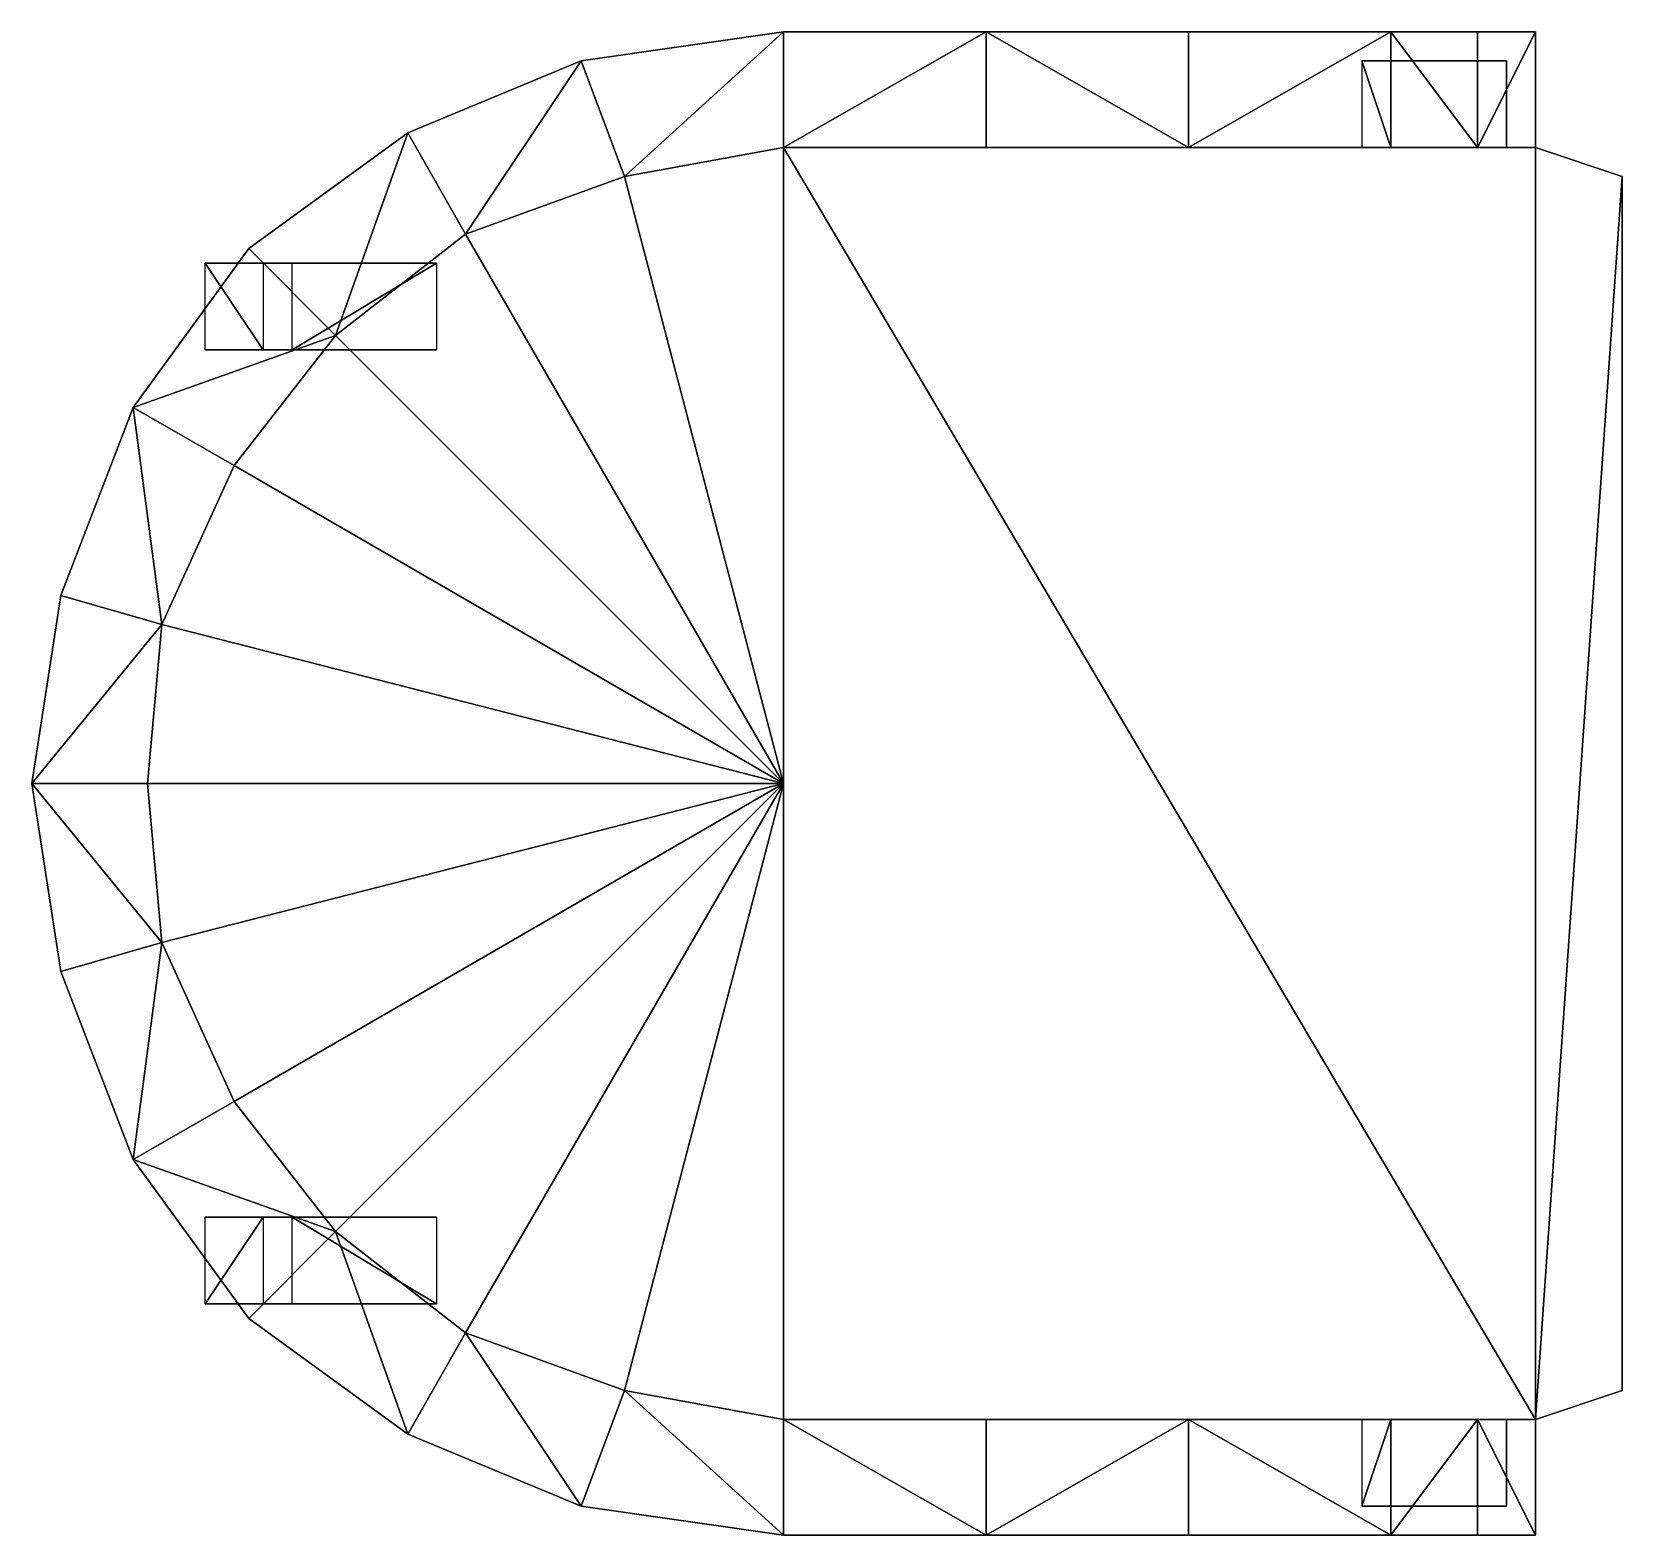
# Model space of a CAD drawing. Extents: x -0.648 to 0.051, y -0.33 to 0.33.
import ezdxf

# ---------------------------------------------------------------- set-up
doc = ezdxf.new("R2010")
doc.units = 0
doc.header["$LTSCALE"] = 2
doc.layers.get('0').update_dxf_attribs({"linetype": 'CONTINUOUS'})

msp = doc.modelspace()

# ---------------------------------------------------------------- meshes
at = {"color": 0, "linetype": 'BYBLOCK'}
mesh = msp.add_polyface(dxfattribs=at)
corners = [(-0.635, 0.08255, 0.8255), (-0.6477, 0, 0.8382), (-0.59055, 0.06985, 0.8255), (-0.5969, 0, 0.8382), (-0.5588, 0.1397, 0.8001), (-0.60325, 0.1651, 0.8001), (-0.55245, 0.23495, 0.762), (-0.51435, 0.19685, 0.762), (-0.4572, 0.2413, 0.7366), (-0.4826, 0.28575, 0.7366), (-0.4064, 0.3175, 0.7112), (-0.38735, 0.2667, 0.7112), (-0.3175, 0.2794, 0.6985), (-0.3175, 0.3302, 0.6985), (-0.2286, 0.3302, 0.6858), (-0.2286, 0.2794, 0.6858), (-0.1397, 0.2794, 0.6604), (-0.1397, 0.3302, 0.6604), (-0.0508, 0.3302, 0.6223), (-0.0508, 0.2794, 0.6223), (-0.1397, -0.2794, 0.6604), (-0.1397, -0.3302, 0.6604), (-0.0508, -0.3302, 0.6223), (-0.0508, -0.2794, 0.6223), (-0.2286, -0.2794, 0.6858), (-0.2286, -0.3302, 0.6858), (-0.3175, -0.2794, 0.6985), (-0.3175, -0.3302, 0.6985), (-0.38735, -0.2667, 0.7112), (-0.4064, -0.3175, 0.7112), (-0.4572, -0.2413, 0.7366), (-0.4826, -0.28575, 0.7366), (-0.51435, -0.19685, 0.762), (-0.55245, -0.23495, 0.762), (-0.60325, -0.1651, 0.8001), (-0.5588, -0.1397, 0.8001), (-0.59055, -0.06985, 0.8255), (-0.635, -0.08255, 0.8255), (-0.5969, 0, 0.3683), (-0.3175, 0, 0.3683), (-0.59055, 0.06985, 0.3683), (-0.5588, 0.1397, 0.3683), (-0.51435, 0.19685, 0.3683), (-0.4572, 0.2413, 0.3683), (-0.38735, 0.2667, 0.3683), (-0.3175, 0.2794, 0.3683), (-0.38735, -0.2667, 0.3683), (-0.3175, -0.2794, 0.3683), (-0.4572, -0.2413, 0.3683), (-0.51435, -0.19685, 0.3683), (-0.5588, -0.1397, 0.3683), (-0.59055, -0.06985, 0.3683), (0.0127, -0.2794, 0.3683), (0.0127, 0.2794, 0.3683)]
mesh.append_faces([[corners[k] for k in face] for face in [(2, 1, 3), (7, 5, 4), (9, 8, 10), (13, 12, 14), (15, 14, 12), (17, 16, 18), (19, 18, 16), (24, 25, 20), (21, 20, 25), (27, 28, 29), (30, 29, 28), (31, 32, 33), (34, 36, 37), (38, 39, 40), (40, 39, 41), (41, 39, 42), (42, 39, 43), (43, 39, 44), (44, 39, 45)]], dxfattribs={"vtx0": -1, "vtx1": -1, "color": 0})
mesh.append_faces([[corners[k] for k in face] for face in [(2, 5, 0), (7, 9, 6), (10, 8, 11), (11, 13, 10), (14, 15, 16), (16, 17, 14), (20, 21, 22), (22, 23, 20), (26, 27, 25), (25, 24, 26), (30, 31, 29), (34, 32, 35), (1, 36, 3), (39, 46, 47), (39, 48, 46), (39, 49, 48), (39, 50, 49), (39, 51, 50), (39, 38, 51)]], dxfattribs={"vtx0": -1, "vtx2": -1, "color": 0})
mesh.append_faces([[corners[k] for k in face] for face in [(0, 1, 2), (2, 4, 5), (6, 5, 7), (7, 8, 9), (11, 12, 13), (26, 28, 27), (30, 32, 31), (34, 33, 32), (35, 36, 34), (1, 37, 36), (47, 52, 45), (53, 45, 52)]], dxfattribs={"vtx1": -1, "vtx2": -1, "color": 0})
mesh = msp.add_polyface(dxfattribs=at)
corners = [(-0.0508, 0.3302, 0.6223), (-0.0508, 0.2794, 0.6223), (-0.0127, 0.2794, 0.5842), (-0.0127, 0.3302, 0.5842), (0.0127, 0.3302, 0.5334), (0.0127, 0.2794, 0.5334), (-0.0127, -0.2794, 0.5842), (-0.0127, -0.3302, 0.5842), (0.0127, -0.3302, 0.5334), (0.0127, -0.2794, 0.5334), (-0.0508, -0.2794, 0.6223), (-0.0508, -0.3302, 0.6223), (0.0127, 0.3302, 0.3175), (0.0127, 0.2794, 0.3175), (0.0127, -0.2794, 0.3175), (0.0127, -0.3302, 0.3175), (-0.4826, 0.28575, 0.3175), (-0.4826, 0.28575, 0.7366), (-0.55245, 0.23495, 0.3175), (-0.55245, 0.23495, 0.762), (-0.60325, 0.1651, 0.8001), (-0.60325, 0.1651, 0.3175), (-0.635, 0.08255, 0.3175), (-0.635, 0.08255, 0.8255), (-0.6477, 0, 0.8382), (-0.6477, 0, 0.3175), (-0.635, -0.08255, 0.3175), (-0.635, -0.08255, 0.8255), (-0.60325, -0.1651, 0.8001), (-0.60325, -0.1651, 0.3175), (-0.55245, -0.23495, 0.3175), (-0.55245, -0.23495, 0.762), (-0.4826, -0.28575, 0.7366), (-0.4826, -0.28575, 0.3175), (-0.4572, -0.2413, 0.7366), (-0.4572, -0.2413, 0.3683), (-0.51435, -0.19685, 0.762), (-0.51435, -0.19685, 0.3683), (-0.5588, -0.1397, 0.3683), (-0.5588, -0.1397, 0.8001), (-0.59055, -0.06985, 0.8255), (-0.59055, -0.06985, 0.3683), (-0.5969, 0, 0.3683), (-0.5969, 0, 0.8382), (-0.59055, 0.06985, 0.8255), (-0.59055, 0.06985, 0.3683), (-0.5588, 0.1397, 0.3683), (-0.5588, 0.1397, 0.8001), (-0.51435, 0.19685, 0.762), (-0.51435, 0.19685, 0.3683), (-0.4572, 0.2413, 0.7366), (-0.4572, 0.2413, 0.3683), (0.0127, 0.2794, 0.3683), (0.0127, -0.2794, 0.3683), (0.0508, 0.2667, 0.3556), (0.0508, -0.2667, 0.3556), (0.0508, 0.2667, 0.3302), (0.0508, -0.2667, 0.3302)]
mesh.append_faces([[corners[k] for k in face] for face in [(3, 2, 4), (10, 11, 6), (7, 6, 11), (34, 35, 36), (37, 36, 35), (39, 38, 40), (41, 40, 38), (43, 42, 44), (45, 44, 42), (47, 46, 48), (49, 48, 46), (48, 49, 50), (51, 50, 49), (52, 53, 54)]], dxfattribs={"vtx0": -1, "vtx1": -1, "color": 0})
mesh.append_faces([[corners[k] for k in face] for face in [(0, 1, 2), (2, 3, 0), (6, 7, 8), (36, 37, 38), (38, 39, 36), (40, 41, 42), (42, 43, 40), (44, 45, 46), (46, 47, 44)]], dxfattribs={"vtx0": -1, "vtx2": -1, "color": 0})
mesh.append_faces([[corners[k] for k in face] for face in [(5, 4, 2), (4, 5, 12), (13, 12, 5), (14, 9, 15), (8, 15, 9), (16, 17, 18), (19, 18, 17), (21, 20, 22), (23, 22, 20), (25, 24, 26), (27, 26, 24), (29, 28, 30), (31, 30, 28), (55, 54, 53), (54, 55, 56), (57, 56, 55)]], dxfattribs={"vtx1": -1, "color": 0})
mesh.append_faces([[corners[k] for k in face] for face in [(8, 9, 6), (18, 19, 20), (20, 21, 18), (22, 23, 24), (24, 25, 22), (26, 27, 28), (28, 29, 26), (30, 31, 32), (32, 33, 30), (56, 57, 14), (14, 13, 56)]], dxfattribs={"vtx2": -1, "color": 0})
mesh = msp.add_polyface(dxfattribs=at)
corners = [(0.0127, 0.3302, 0.5334), (0.0127, 0.3302, 0.3175), (-0.0127, 0.3302, 0.5842), (-0.0127, 0.3302, 0.3175), (-0.0508, 0.3302, 0.3175), (-0.0508, 0.3302, 0.6223), (-0.1397, 0.3302, 0.6604), (-0.1397, 0.3302, 0.3175), (-0.2286, 0.3302, 0.3175), (-0.2286, 0.3302, 0.6858), (-0.3175, 0.3302, 0.6985), (-0.3175, 0.3302, 0.3175), (-0.4064, 0.3175, 0.3175), (-0.4064, 0.3175, 0.7112), (-0.4826, 0.28575, 0.7366), (-0.4826, 0.28575, 0.3175), (-0.4826, -0.28575, 0.3175), (-0.4826, -0.28575, 0.7366), (-0.4064, -0.3175, 0.3175), (-0.4064, -0.3175, 0.7112), (-0.3175, -0.3302, 0.6985), (-0.3175, -0.3302, 0.3175), (-0.2286, -0.3302, 0.3175), (-0.2286, -0.3302, 0.6858), (-0.1397, -0.3302, 0.6604), (-0.1397, -0.3302, 0.3175), (-0.0508, -0.3302, 0.3175), (-0.0508, -0.3302, 0.6223), (-0.0127, -0.3302, 0.5842), (-0.0127, -0.3302, 0.3175), (0.0127, -0.3302, 0.3175), (0.0127, -0.3302, 0.5334), (0.0127, -0.2794, 0.5334), (0.0127, -0.2794, 0.3683), (-0.0127, -0.2794, 0.5842), (-0.0127, -0.2794, 0.3683), (-0.0508, -0.2794, 0.3683), (-0.0508, -0.2794, 0.6223), (-0.1397, -0.2794, 0.6604), (-0.1397, -0.2794, 0.3683), (-0.2286, -0.2794, 0.3683), (-0.2286, -0.2794, 0.6858), (-0.3175, -0.2794, 0.6985), (-0.3175, -0.2794, 0.3683), (-0.38735, -0.2667, 0.7112), (-0.38735, -0.2667, 0.3683), (-0.4572, -0.2413, 0.3683), (-0.4572, -0.2413, 0.7366), (-0.4572, 0.2413, 0.3683), (-0.4572, 0.2413, 0.7366), (-0.38735, 0.2667, 0.3683), (-0.38735, 0.2667, 0.7112), (-0.3175, 0.2794, 0.6985), (-0.3175, 0.2794, 0.3683), (-0.2286, 0.2794, 0.3683), (-0.2286, 0.2794, 0.6858), (-0.1397, 0.2794, 0.6604), (-0.1397, 0.2794, 0.3683), (-0.0508, 0.2794, 0.3683), (-0.0508, 0.2794, 0.6223), (-0.0127, 0.2794, 0.5842), (-0.0127, 0.2794, 0.3683), (0.0127, 0.2794, 0.3683), (0.0127, 0.2794, 0.5334), (0.0508, -0.2667, 0.3556), (0.0127, -0.2794, 0.3175), (0.0508, -0.2667, 0.3302), (0.0508, 0.2667, 0.3556), (0.0127, 0.2794, 0.3175), (0.0508, 0.2667, 0.3302)]
mesh.append_faces([[corners[k] for k in face] for face in [(3, 2, 1), (29, 28, 30), (35, 34, 33), (37, 36, 38), (39, 38, 36), (41, 40, 42), (43, 42, 40), (42, 43, 44), (45, 44, 43), (48, 49, 50), (51, 50, 49), (53, 52, 54), (55, 54, 52), (57, 56, 58), (59, 58, 56), (61, 60, 62)]], dxfattribs={"vtx0": -1, "vtx1": -1, "color": 0})
mesh.append_faces([[corners[k] for k in face] for face in [(2, 3, 4), (28, 29, 26), (34, 35, 36), (36, 37, 34), (38, 39, 40), (40, 41, 38), (44, 45, 46), (46, 47, 44), (50, 51, 52), (52, 53, 50), (54, 55, 56), (56, 57, 54), (58, 59, 60), (60, 61, 58)]], dxfattribs={"vtx0": -1, "vtx2": -1, "color": 0})
mesh.append_faces([[corners[k] for k in face] for face in [(0, 1, 2), (5, 4, 6), (7, 6, 4), (9, 8, 10), (11, 10, 8), (13, 12, 14), (15, 14, 12), (16, 17, 18), (19, 18, 17), (21, 20, 22), (23, 22, 20), (25, 24, 26), (27, 26, 24), (31, 30, 28), (32, 33, 34), (63, 62, 60), (33, 64, 65), (66, 65, 64), (62, 67, 68), (69, 68, 67)]], dxfattribs={"vtx1": -1, "color": 0})
mesh.append_faces([[corners[k] for k in face] for face in [(4, 5, 2), (6, 7, 8), (8, 9, 6), (10, 11, 12), (12, 13, 10), (18, 19, 20), (20, 21, 18), (22, 23, 24), (24, 25, 22), (26, 27, 28)]], dxfattribs={"vtx2": -1, "color": 0})
at = {"color": 33, "linetype": 'BYBLOCK'}
mesh = msp.add_polyface(dxfattribs=at)
corners = [(0, -0.2794, 0.3175), (0, -0.3175, 0.3175), (0, -0.2794), (0, -0.3175), (-0.0508, -0.3175), (-0.0508, -0.2794), (-0.0635, -0.3175, 0.3175), (-0.0635, -0.2794, 0.3175), (-0.5461, 0.2286, 0.3175), (-0.5461, 0.1905, 0.3175), (-0.5715, 0.2286), (-0.5715, 0.1905), (-0.5334, 0.2286), (-0.4699, 0.2286, 0.3175), (-0.5334, 0.1905), (-0.4699, 0.1905, 0.3175), (-0.0508, 0.3175), (-0.0635, 0.3175, 0.3175), (-0.0508, 0.2794), (-0.0635, 0.2794, 0.3175), (0, 0.3175), (0, 0.3175, 0.3175), (0, 0.2794), (0, 0.2794, 0.3175), (-0.4699, -0.2286, 0.3175), (-0.5334, -0.2286), (-0.5334, -0.1905), (-0.4699, -0.1905, 0.3175), (-0.5461, -0.1905, 0.3175), (-0.5461, -0.2286, 0.3175), (-0.5715, -0.2286), (-0.5715, -0.1905)]
mesh.append_faces([[corners[k] for k in face] for face in [(0, 1, 2), (3, 2, 1), (4, 5, 6), (7, 6, 5), (8, 9, 10), (11, 10, 9), (12, 13, 14), (15, 14, 13), (16, 17, 18), (19, 18, 17), (20, 21, 22), (23, 22, 21)]], dxfattribs={"vtx1": -1, "color": 33})
mesh.append_faces([[corners[k] for k in face] for face in [(24, 25, 26), (26, 27, 24), (28, 29, 30), (30, 31, 28)]], dxfattribs={"vtx2": -1, "color": 33})
mesh = msp.add_polyface(dxfattribs=at)
corners = [(-0.0635, -0.3175, 0.3175), (0, -0.3175, 0.3175), (-0.0508, -0.3175), (0, -0.3175), (-0.0635, -0.2794, 0.3175), (0, -0.2794, 0.3175), (-0.0508, -0.2794), (0, -0.2794), (-0.5715, 0.2286), (-0.5461, 0.2286, 0.3175), (-0.5334, 0.2286), (-0.4699, 0.2286, 0.3175), (-0.0635, 0.3175, 0.3175), (0, 0.3175, 0.3175), (-0.0508, 0.3175), (0, 0.3175), (-0.0635, 0.2794, 0.3175), (0, 0.2794, 0.3175), (-0.0508, 0.2794), (0, 0.2794), (-0.5715, 0.1905), (-0.5461, 0.1905, 0.3175), (-0.5334, 0.1905), (-0.4699, 0.1905, 0.3175), (-0.5715, -0.2286), (-0.5461, -0.2286, 0.3175), (-0.5334, -0.2286), (-0.4699, -0.2286, 0.3175), (-0.5715, -0.1905), (-0.5461, -0.1905, 0.3175), (-0.5334, -0.1905), (-0.4699, -0.1905, 0.3175)]
mesh.append_faces([[corners[k] for k in face] for face in [(0, 1, 2), (3, 2, 1), (4, 5, 6), (7, 6, 5), (8, 9, 10), (11, 10, 9), (12, 13, 14), (15, 14, 13), (16, 17, 18), (19, 18, 17), (20, 21, 22), (23, 22, 21), (24, 25, 26), (27, 26, 25), (28, 29, 30), (31, 30, 29)]], dxfattribs={"vtx1": -1, "color": 33})

doc.saveas('drawing.dxf')
